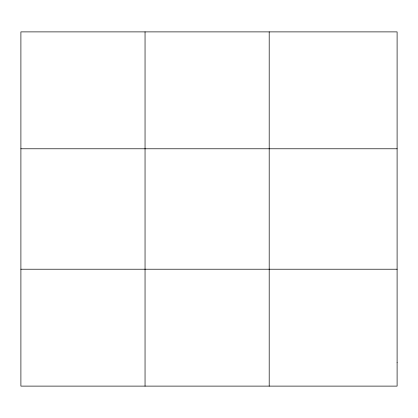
<?xml version="1.0" encoding="UTF-8"?>
<svg xmlns="http://www.w3.org/2000/svg" width="418" height="418" viewBox="0 0 418 418"><rect width="100%" height="100%" fill="white"/><g stroke="black" fill="none" stroke-linecap="round" stroke-linejoin="round"><path stroke-width="0.63" d="M145.046 31.888L145.046 386.112M269.192 31.888L269.192 386.112M20.9 148.782L397.1 148.782M20.9 269.218L397.1 269.218M397.1 362.735L397.1 386.112L20.9 386.112L20.9 31.888L397.1 31.888L397.1 362.735"/></g></svg>
